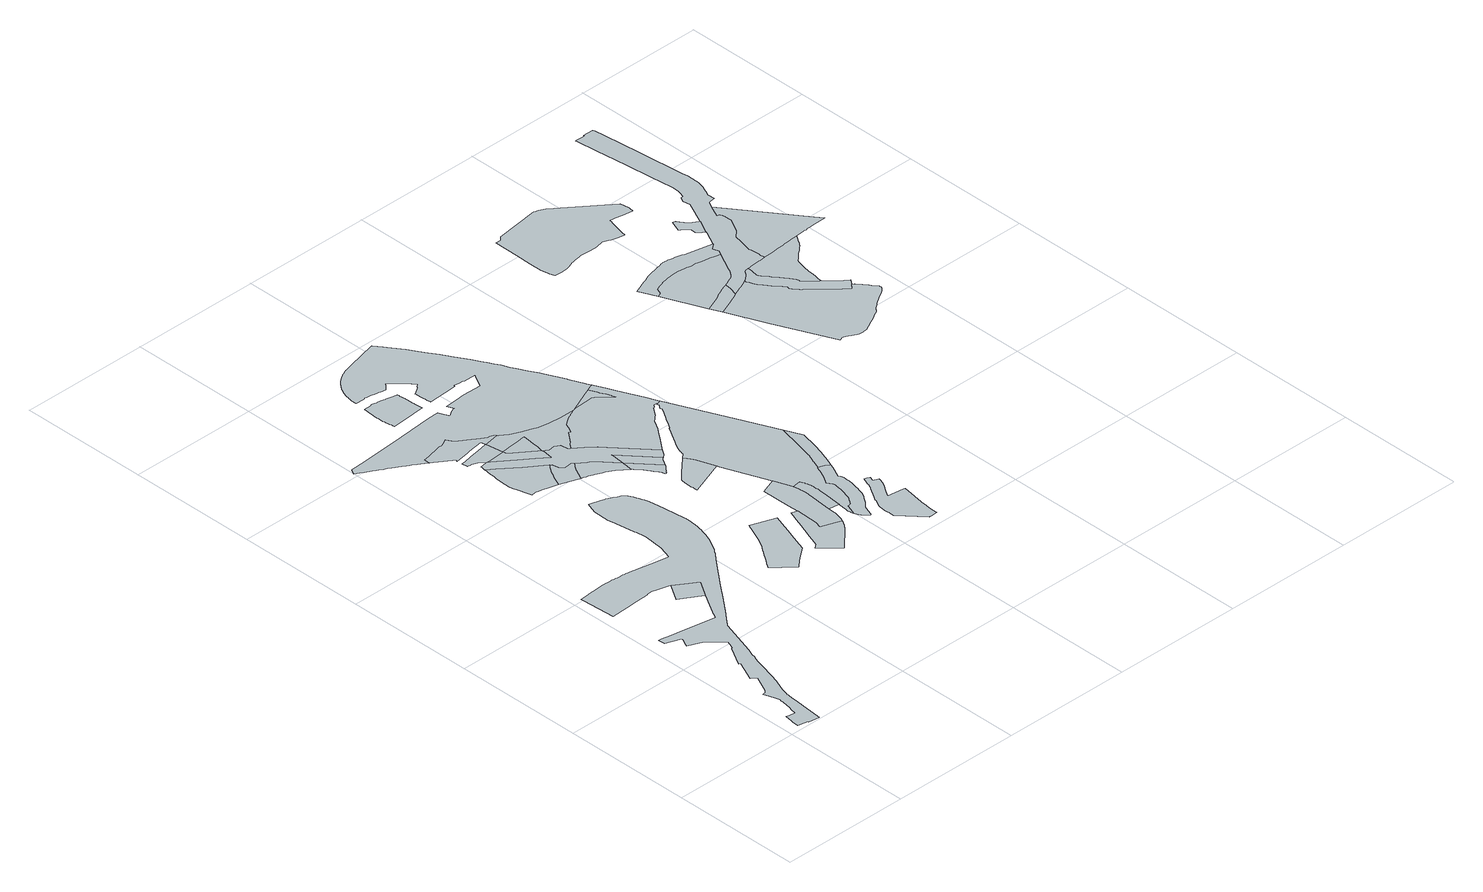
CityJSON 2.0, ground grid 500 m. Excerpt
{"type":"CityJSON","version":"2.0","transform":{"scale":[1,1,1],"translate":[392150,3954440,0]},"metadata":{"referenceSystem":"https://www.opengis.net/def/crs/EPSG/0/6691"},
"CityObjects":{
"object1":{"type":"GenericCityObject","attributes":{"class":"4","urbanPlanType":"21","prefecture":"13","city":"13100"},"geometry":[{"type":"MultiSurface","lod":"0","boundaries":[[[0,1,2,3,4,5,6,7,8,9,10,11,12,13,14,15,16,17,18,19,20,21,22,23,24,25,26,27,28,29,30,31,32,33,34,35,36,37,38,39,40,41,42,43,44,45,46,47,48,49,50,51,52,53,54,55,56,57,58,59,60,61,62,63,64,65,66,67,68,69,70,71,72,73,74,75,76,77,78,79,80,81,82,83,84,85,86,87,88,89,90,91,92,93,94,95,96,97,98,99,100,101,102,103,104,105,106,107,108,109,110,111,112,113,114,115,116,117,118,119,120,121,122,123,124,125,126,127,128,129,130,131,132,133,134,135,136,137,138,139,140,141,142,143,144,145,146,147,148,149,150,151,152,153,154,155,156,157,158,159,160,161,162,163,164,165,166,167,168,169,170,171,172,173,174,175,176,177,178,179,180,181,182,183,184,185,186,187,188,189,190,191,192,193,194,195,196,197,198,199,200,201,202,203,204,205,206,207,208,209,210,211,212,213,214,215,216,217,218,219]]]}]},
"object2":{"type":"GenericCityObject","attributes":{"class":"11","urbanPlanType":"21","prefecture":"13","city":"13100"},"geometry":[{"type":"MultiSurface","lod":"0","boundaries":[[[143,142,141,140,220,221,222,144]]]}]},
"object3":{"type":"GenericCityObject","attributes":{"class":"11","urbanPlanType":"21","prefecture":"13","city":"13100"},"geometry":[{"type":"MultiSurface","lod":"0","boundaries":[[[223,224,225,226,227,228,229,230,231,232,233,234,235,236,237,238,239,240,241,242,243,244,245,246,247,248,249,250,251,252,253,254,255,256,257,258,259,260,261,262,263,264]]]}]},
"object4":{"type":"GenericCityObject","attributes":{"class":"9","urbanPlanType":"21","prefecture":"13","city":"13100"},"geometry":[{"type":"MultiSurface","lod":"0","boundaries":[[[265,266,267,268,269,270,271,272,273,274,275,276,277,278,279,280,281,282,283,284]]]}]},
"object5":{"type":"GenericCityObject","attributes":{"class":"12","urbanPlanType":"21","prefecture":"13","city":"13100"},"geometry":[{"type":"MultiSurface","lod":"0","boundaries":[[[285,286,287,288,289,290,291,292,293,294,295,296,297,298,299,300,301,302,303,304,305,306,307,308,309,310,311,312,313,314,315,316,317,318,265,319,320]]]}]},
"object6":{"type":"GenericCityObject","attributes":{"class":"9","urbanPlanType":"21","prefecture":"13","city":"13100"},"geometry":[{"type":"MultiSurface","lod":"0","boundaries":[[[321,322,323,324,325,326,327,328,329,330,331,332,333,334,335,336,337,338,339,340,341,342,343,344,345,346,347,348,349,350]]]}]},
"object7":{"type":"GenericCityObject","attributes":{"class":"12","urbanPlanType":"21","prefecture":"13","city":"13100"},"geometry":[{"type":"MultiSurface","lod":"0","boundaries":[[[351,352,284,283,282,281,280,279,353,354,355,356,357,358,359]]]}]},
"object8":{"type":"GenericCityObject","attributes":{"class":"11","urbanPlanType":"21","prefecture":"13","city":"13100"},"geometry":[{"type":"MultiSurface","lod":"0","boundaries":[[[360,361,362,363,364,264,263,262,261,260,259,258,257,256,255,254,253,252,365,366,367,368,369,370,371,372,373,374,375,376,377]]]}]},
"object9":{"type":"GenericCityObject","attributes":{"class":"11","urbanPlanType":"21","prefecture":"13","city":"13100"},"geometry":[{"type":"MultiSurface","lod":"0","boundaries":[[[378,379,380,381,382,383,384,385,386,387,388,389,390,391,392,393,394,395,396,397,398,399,400,401,402,403,404,405,406,407,408,409,410,411,412,413,414,415,416,417,418,419,420,421,422,423,424,425,426,427,428,429,430,431,432,433,434]]]}]},
"object10":{"type":"GenericCityObject","attributes":{"class":"12","urbanPlanType":"21","prefecture":"13","city":"13100"},"geometry":[{"type":"MultiSurface","lod":"0","boundaries":[[[435,436,437,438,439,440,441,442,443,444,445,284,352,351,359]]]}]},
"object11":{"type":"GenericCityObject","attributes":{"class":"11","urbanPlanType":"21","prefecture":"13","city":"13100"},"geometry":[{"type":"MultiSurface","lod":"0","boundaries":[[[446,447,448,449,450,451,452,453,454,377,376,375,374,373,372,371,370,369,368,367,366,455,456,457,458,459,460,461,462,463,464,465,466,467,468,469,470,471,472,473,474,475,476,477,478,479,480,481,482,483,484,485,486,487,488,489,490,491,492,493,494,495]]]}]},
"object12":{"type":"GenericCityObject","attributes":{"class":"11","urbanPlanType":"21","prefecture":"13","city":"13100"},"geometry":[{"type":"MultiSurface","lod":"0","boundaries":[[[358,357,356,355,354,353,279,496,497,498,225,224,223,264,364,363,362,361,360,377,454,453,452,451,450,449,448,447,446,495,499,500,501,502,503,504,505,506,507,508,509,510,511,512,513,514,515,516,517,518,359]]]}]},
"object13":{"type":"GenericCityObject","attributes":{"class":"9","urbanPlanType":"21","prefecture":"13","city":"13100"},"geometry":[{"type":"MultiSurface","lod":"0","boundaries":[[[519,520,521,522,523,524,525,526,527,528,529,530,531,532,533,534,535,536,537,538,539,540,541,542,543,544,545,546,547,548,549,550,551,552,553,554,555,556,557,558,559,560,561,562]]]}]},
"object14":{"type":"GenericCityObject","attributes":{"class":"11","urbanPlanType":"21","prefecture":"13","city":"13100"},"geometry":[{"type":"MultiSurface","lod":"0","boundaries":[[[563,564,565,566,567,568,569,570,571,572,573,574,575,576,577,578,579,580,581,582,583,584,585,586,587,588,589,590,591,592,593,594,595,596,597,598,599,600,601,602,603,604,605,606,607,608,609,610,611,612,613,614,615,616,617,618,619,620,621,622,623,624,625,626,627,628,629,630,631,632,633,634,635,636,637,638,639,640,641,642,643,644,645,646,647,648,649,650,651,652,653,654,655,656,657,658,659,660,661,662,663,664,665,666,667,668,669,670,671,672,673,674,675,676,677,678,679,680,681,682,683,684,685,686,687,688,689,690,691,692,693,694,695,696,697,698,699,700,701,702,703,704,705,706,707,708,709,710,711,712,713,714,715,716,717,718,719,720,721,722,723,724,725,726,727,728,729,730,731,732,733,734,735,736,737,738,739,740,741,742,743,744,745,746,747,748,749,750,751,752,753,754,755,756,757,758,759,760,761,762,763,764,765,766,767,768,769,770,771,772,773,774,775,776,777,778,779,300,299,298,297,296,295,294,293,292,291,290,289,288,287,286,285,320,780,781,782,783,784,785,786,787,788,789,790,791,792,793]]]}]},
"object15":{"type":"GenericCityObject","attributes":{"class":"11","urbanPlanType":"21","prefecture":"13","city":"13100"},"geometry":[{"type":"MultiSurface","lod":"0","boundaries":[[[788,787,786,785,784,783,782,781,780,320,319,265,284,445,444,443,442,441,440,439,438,437,436,435,359,518,517,516,515,514,513,794,795,796,797,798,799,800,801,802,803,804,805,806,807,808,809,810,811,812,813,814,815,816,817,818,819,820,821,822,823,824,825,826,827,828,829,830,789]]]}]},
"object16":{"type":"GenericCityObject","attributes":{"class":"12","urbanPlanType":"21","prefecture":"13","city":"13100"},"geometry":[{"type":"MultiSurface","lod":"0","boundaries":[[[495,494,493,492,831,832,833,834,835,836,837,838,839,840,841,842,843,844,845,846,847,848,849,850,851,852,853,854,855,856,857,858,859,860,861,862,863,864]]]}]},
"object17":{"type":"GenericCityObject","attributes":{"class":"12","urbanPlanType":"21","prefecture":"13","city":"13100"},"geometry":[{"type":"MultiSurface","lod":"0","boundaries":[[[500,499,495,864,865,866,867,868,501]]]}]},
"object18":{"type":"GenericCityObject","attributes":{"class":"11","urbanPlanType":"21","prefecture":"13","city":"13100"},"geometry":[{"type":"MultiSurface","lod":"0","boundaries":[[[869,870,871,872,873,874,875,876,877,878,879,880,881,882,883,884,885,886,887,888,889,890,891,892,893,894,895,896,897,898,899,900,901,902,903,904,905,906,907,908,909,910,911,912,913,914,915,916,917,918,919,920,921,922,923,924,925,926,927,928,929,930]]]}]},
"object19":{"type":"GenericCityObject","attributes":{"class":"11","urbanPlanType":"21","prefecture":"13","city":"13100"},"geometry":[{"type":"MultiSurface","lod":"0","boundaries":[[[931,932,933,934,935,936,937,938,939,940,941,942,943,944,945,946,947,562,561,560,559,558,948,949,950,951,952,953,954,955,956,957,958,959,960,961,962,963,964,965,966,967,968,969,970,971,972,973,974,975,976,977,978,979,980,981,982,983,984,985,986,987,988,989,990,991,992,993,994,995,996,997,998,999,1000,1001,1002,1003,1004,1005,1006,1007,1008,1009,1010,1011,1012,1013,1014,1015,1016,1017,1018,1019,1020,1021,1022,1023,1024,1025,1026,1027,1028,1029,1030,1031,1032,1033,1034,1035,1036,1037,1038,1039,1040,1041,1042,1043,1044]]]}]},
"object20":{"type":"GenericCityObject","attributes":{"class":"11","urbanPlanType":"21","prefecture":"13","city":"13100"},"geometry":[{"type":"MultiSurface","lod":"0","boundaries":[[[1045,1046,1047,1048,1049,1050,1051,1052,1053,1054,1055,1056,1057,1058,1059,1060,1061,1062,1063,1064,1065,1066,1067,1068,1044,1043,1042,1041,1040,1039,1038,1037,1036,1035,1034,1033,1032,1031,1030,1029,1028,1027,1026,1025,1024,1023,1022,1021,1020,1019,1018,1017,1016,1015,1014,1013,1012,1011,1010,1009,1008,1007,1006,1005,1004,1003,1002,1001,1000,999,998,997,996,995,994,993,992,991,990,989,988,1069,1070]]]}]},
"object21":{"type":"GenericCityObject","attributes":{"class":"11","urbanPlanType":"21","prefecture":"13","city":"13100"},"geometry":[{"type":"MultiSurface","lod":"0","boundaries":[[[1071,1072,1073,1074,1075,1076,1077,1078,793,792,1079,1080,1081,1082,1083,1084,1085,1086,1087,1088,1089,1090,1091,1092,1093,1094,1095,1096,1097,1098,1099,1100,789,830,829,828,827,826,825,824,823,822,821,820,819,818,817,816,815,814,813,812,811,810,809,808,807,806,805,804,803,802,801,800,799,798,797,796,795,794,513,512,511,510,509,508,507,506,505,1101,1102,1103,1104,1105,1106,1107,1108,1109,1110,1111,1112,1113,1114,1115,1116,1117,1118,1119,1120,1121,1122]]]}]},
"object22":{"type":"GenericCityObject","attributes":{"class":"9","urbanPlanType":"21","prefecture":"13","city":"13100"},"geometry":[{"type":"MultiSurface","lod":"0","boundaries":[[[1123,1124,1125,1126,1127,1128,1129,1130,1131,1132,1133,1134,1135,1136,1137,1138,1139,1140,1141,1142,1143,1144,1145,1146,1147,1148,1149,1150,1151,1152,1153,1154,1155,1156,1157,1158,1159,1160,1161,1162,1163,1164,1165,1166,1167,1168,1169,1170,1171,1172,1173,1174,1175,1176,1177,1178,1179,1180,1181,1182,1183,1184,1185,1186,1187,1188,1189,1190,1191,1192,1193,1194,1195,1196,1197,1198,1199,1200,1201,1202,1203,1204,1205,1206,1207,1208,1209,1210,1211,1212,1213,1214,1215,1216,1217,1218]]]}]},
"object23":{"type":"GenericCityObject","attributes":{"class":"11","urbanPlanType":"21","prefecture":"13","city":"13100"},"geometry":[{"type":"MultiSurface","lod":"0","boundaries":[[[1219,1220,1122,1121,1120,1221,1222,1223,1224,1225,1226,1227,1228,1229,1230,1231,1232,1233,1234,1235,1236,1237,1238,1239,1240,1241,1242,1243,1244,1245,1246,1247,1248,1249,910,909,908,907,906,905,904,903,902,901,900,899,898,897,896,895,894,893,892,891,890,889,888,887,886,885,884,883,882,881,880,879,878,877,876,875,874,873,872,871,870,869,930,1250,945,944,943,942,941,940,939,938,937,936,935,934,933,932,931,1044,1068,1067,1066,1065,1064,1063,1062,1061,1060,1059,1058,1057,1056,1055,1054,1053,1052,1051,1050,1049,1048,1047,1046,1045,1070,1251,1252,1253,1254,1255,1256,1257,1258,1259,1260,1261,1262,1169,1168,1167,1166,1165,1164,1163,1162,1161,1160,1159,1158,1157,1156,1155,1154,1153,1152,1151,1150,1149,1148,1147,1146,1145,1144,1143,1142,1141,1140,1139,1138,1137,1136,1135,1134,1133,1132,1131,1130,1129,1128,1127,1263,1264,1265,1266,1267,1268,1269,1270,1271,1272,1273,1274,1275,1276]]]}]},
"object24":{"type":"GenericCityObject","attributes":{"class":"9","urbanPlanType":"21","prefecture":"13","city":"13100"},"geometry":[{"type":"MultiSurface","lod":"0","boundaries":[[[1277,1278,1279,1280,1281,1282,1283,1284,1285,1286,1287,1288,1289,1290,1291,1292,1293,1294,1295,1296,1297,1298,1299,1300,1301,1302,1303,1304,1305,1306,1307,1308,1309,1310,1311,1312,1313,1314,1315,1316,1317,1318,1319,1320,1321,1322,1323,1324,1325,1326,1327]]]}]},
"object25":{"type":"GenericCityObject","attributes":{"class":"11","urbanPlanType":"21","prefecture":"13","city":"13100"},"geometry":[{"type":"MultiSurface","lod":"0","boundaries":[[[1100,1099,1098,1097,1096,1095,1094,1093,1092,1091,1090,1089,1088,1087,1086,1085,1084,1083,1082,1081,1080,1079,792,791,790,789]]]}]},
"object26":{"type":"GenericCityObject","attributes":{"class":"9","urbanPlanType":"21","prefecture":"13","city":"13100"},"geometry":[{"type":"MultiSurface","lod":"0","boundaries":[[[1276,1275,1274,1273,1272,1271,1270,1269,1268,1267,1266,1265,1264,1263,1127,1126,1125,1124,1123,1218,1328,1329,1330,1331,1332,1333,1334,1335,1336]]]}]},
"object27":{"type":"GenericCityObject","attributes":{"class":"9","urbanPlanType":"21","prefecture":"13","city":"13100"},"geometry":[{"type":"MultiSurface","lod":"0","boundaries":[[[1337,1338,1339,1340,1341,1342,1343,1344,1345,1346,1347,1348,1349,1350,1351,1352,1353,1354,1355,1356]]]}]},
"object28":{"type":"GenericCityObject","attributes":{"class":"11","urbanPlanType":"21","prefecture":"13","city":"13100"},"geometry":[{"type":"MultiSurface","lod":"0","boundaries":[[[1357,1358,1359,1360,1361,1362,1363,1364,1365,1366,1367,1368,1369,1370,1371,1372,1373,1374,1375,1376,1377,1378,1379,1380,1381,1382,1383,1384,1385,1386,1387,1388,1389,1390,1391,1351,1350,1349,1348,1347,1346,1345,1344,1343,1392,1393,1394,1395,1396,1397,1398,1399,1400,1401,1402,1403,1404,1405,1406,1407,1408,1409,1410,1411]]]}]},
"object29":{"type":"GenericCityObject","attributes":{"class":"11","urbanPlanType":"21","prefecture":"13","city":"13100"},"geometry":[{"type":"MultiSurface","lod":"0","boundaries":[[[1412,1413,1414,1415,1416,1417,1418,1419,1420,1421,1422,1423,1424,1425,1426,1427,1428,1429,1430,1431,1432,1433,1434,1435,1436,1391,1390,1389,1388,1387,1386,1385,1384,1383,1382,1381,1380,1379,1378,1377,1376,1375,1374,1373,1372,1371,1370,1369,1368,1367,1366,1365,1364,1363,1362,1361,1360,1359,1358,1357,1411,1437,1438,1439,1440]]]}]},
"object30":{"type":"GenericCityObject","attributes":{"class":"12","urbanPlanType":"21","prefecture":"13","city":"13100"},"geometry":[{"type":"MultiSurface","lod":"0","boundaries":[[[1441,1442,1443,1444,1445,1446,1447,1448,1449,1450,1451,1452,1453,1454,1455,1456,1457,1458,1459,1460,1461,1462,1463,1464,1465,1466,1467,1468,1469,1470,1471,1472,1473,1474,1475,1476,1477,1478,1479,1480,1481,1482,1483,1484,1485,1486,1487,1488,1489,1490,1491,1492,1493,1494,1495,1496,1497,1498,1499]]]}]},
"object31":{"type":"GenericCityObject","attributes":{"class":"5","urbanPlanType":"21","prefecture":"13","city":"13100"},"geometry":[{"type":"MultiSurface","lod":"0","boundaries":[[[1500,1501,1502,1503,1504,1505,1506,1507,1508,1509,1510,1511,1512,1513,1514,1515,1516,1517,1518,1519,1520,1521,1522,1523,1524,1525,1526,1527,1528,1529,1530,1531,1532,1533,1534,1535,1536,1537,1538,1539,1540,1541,1542,1543,1544,1545,1546,1547,1548,1549,1550,1551,1552,1553,1554,1555,1356,1355,1354,1353,1352,1556,1557,1558,1559,1560,1561,1562,1563,1564,1565,1566,1567,1568,1569,1570,1571,1572,1573,1574,1575,1576,1577,1578,1579,1580,1581,1582,1583,1584,1585,1586,1587,1588,1589,1590,1591,1592,1593,1594,1595,1596,1597,1598,1599,1600,1601,1602,1603,1604,1605]]]}]},
"object32":{"type":"GenericCityObject","attributes":{"class":"9","urbanPlanType":"21","prefecture":"13","city":"13100"},"geometry":[{"type":"MultiSurface","lod":"0","boundaries":[[[1606,1607,1608,1609,1610,1611,1612,1613,1614,1615,1616,1617,1618,1619,1620,1621,1622,1623,1624,1625,1626,1627,1628,1629,1630,1631,1632,1633,1634,1635,1636,1637,1638,1639,1640,1641,1642,1543,1542,1541,1540,1539,1538,1537,1536,1535,1534,1533,1532,1531,1530,1529,1528,1527,1526,1525,1524,1523,1522,1521,1520,1519,1518,1517,1516,1515,1514,1513,1512,1511,1510,1509,1508,1507,1506,1505,1504,1503,1502,1501,1500,1605,1643,1644,1645,1646,1647,1648,1649,1650,1651,1652]]]}]},
"object33":{"type":"GenericCityObject","attributes":{"class":"5","urbanPlanType":"21","prefecture":"13","city":"13100"},"geometry":[{"type":"MultiSurface","lod":"0","boundaries":[[[1653,1654,1655,1656,1657,1658,1659,1660,1661,1662,1663,1664,1665,1666,1667,1668,1669,1670,1671,1672,1673,1674,1675,1676,1677,1678,1679,1680,1681,1682,1683,1684,1685,1686,1687,1688,1689,1690,1691,1692,1693,1694,1695,1696,1697,1698,1699,1632,1631,1630,1629,1628,1627,1626,1625,1624,1623,1622,1621,1620,1619,1618,1617,1616,1615,1614,1613,1612,1611,1610,1609,1608,1607,1606,1652]]]}]},
"object34":{"type":"GenericCityObject","attributes":{"class":"9","urbanPlanType":"21","prefecture":"13","city":"13100"},"geometry":[{"type":"MultiSurface","lod":"0","boundaries":[[[1700,1701,1702,1703,1704,1705,1706,1707,1708,1709,1710,1711,1712,1713,1714,1715,1716,1717,1718,1719,1720,1721]]]}]},
"object35":{"type":"GenericCityObject","attributes":{"class":"10","urbanPlanType":"21","prefecture":"13","city":"13100"},"geometry":[{"type":"MultiSurface","lod":"0","boundaries":[[[1722,1723,1724,1725,1726,1727,1728,1729,1730,1731,1732,1733,1734,1735,1736,1737,1738,1739,1740,1741,1742,1743,1744,1745,1746,1747,1748,1749,1750,1751,1752,1753,1754,1755,1756,1757,1758,1759,1760,1761,1762,1763,1764,1765,1766,1767,1768,1769,1770,1721,1720,1719,1718,1771,1440,1439,1438,1437,1411,1410,1409,1408,1407,1406,1405,1404,1403,1402,1401,1400,1399,1398,1397,1396,1395,1394,1393,1392,1343,1342,1341,1340,1339,1338,1337,1356,1555,1554,1553,1552,1551,1550,1549,1548,1547,1546,1545,1544,1543,1642,1641,1640,1639,1638,1637,1636,1635,1634,1633,1632,1699,1698,1697,1696,1695,1694,1693,1692,1691,1772,1773,1774,1775,1776,1777,1778,1779,1780,1781,1782,1783,1784,1785,1786,1787,1788,1789,1790,1791,1792,1793,1794,1795,1796,1797,1798,1799,1800,1801,1802,1803,1804,1805,1806]]]}]},
"object36":{"type":"GenericCityObject","attributes":{"class":"9","urbanPlanType":"21","prefecture":"13","city":"13100"},"geometry":[{"type":"MultiSurface","lod":"0","boundaries":[[[1807,1800,1799,1798,1797,1796,1795,1794,1793,1792,1791,1790,1789,1788,1787,1786,1785,1784,1783,1782,1781,1780,1779,1778,1777,1776,1775,1774,1773,1772,1691,1690,1689,1688,1687,1686,1685,1684,1683,1682,1681,1680,1679,1678,1808,1809,1810,1811,1812,1813,1814,1815,1816,1817,1818,1819,1820,1821]]]}]}
},
"vertices":[
[130,8,0],[131,17,0],[136,70,0],[140,126,0],[142,146,0],[142,148,0],[143,152,0],[143,157,0],[144,161,0],[144,164,0],[144,167,0],[145,172,0],[153,201,0],[164,227,0],[168,238,0],[171,244,0],[173,250,0],[181,277,0],[197,337,0],[202,355,0],[205,365,0],[209,379,0],[214,390,0],[219,407,0],[228,431,0],[273,574,0],[274,576,0],[276,579,0],[310,620,0],[314,625,0],[333,649,0],[372,698,0],[412,749,0],[452,798,0],[493,849,0],[518,880,0],[522,885,0],[531,898,0],[535,903,0],[536,904,0],[546,920,0],[550,928,0],[554,935,0],[559,945,0],[562,950,0],[566,959,0],[570,970,0],[574,980,0],[577,991,0],[580,1002,0],[583,1011,0],[585,1022,0],[587,1033,0],[589,1044,0],[590,1054,0],[591,1063,0],[591,1072,0],[592,1080,0],[592,1085,0],[591,1091,0],[591,1101,0],[591,1102,0],[587,1133,0],[581,1179,0],[575,1224,0],[572,1242,0],[568,1258,0],[566,1266,0],[565,1267,0],[562,1276,0],[558,1285,0],[554,1294,0],[549,1303,0],[545,1311,0],[543,1314,0],[541,1316,0],[539,1318,0],[537,1320,0],[536,1321,0],[534,1323,0],[530,1325,0],[520,1330,0],[507,1337,0],[492,1344,0],[483,1348,0],[481,1349,0],[474,1351,0],[468,1353,0],[463,1355,0],[439,1362,0],[423,1366,0],[420,1357,0],[409,1323,0],[407,1259,0],[409,1243,0],[423,1153,0],[424,1151,0],[430,1107,0],[423,1031,0],[406,978,0],[405,979,0],[352,988,0],[257,1006,0],[250,1007,0],[242,1008,0],[235,1009,0],[228,1010,0],[221,1011,0],[214,1011,0],[206,1012,0],[199,1013,0],[192,1013,0],[185,1014,0],[177,1014,0],[170,1014,0],[163,1015,0],[156,1015,0],[148,1015,0],[141,1015,0],[134,1015,0],[127,1015,0],[119,1014,0],[112,1014,0],[105,1014,0],[98,1013,0],[92,1013,0],[75,1011,0],[46,1009,0],[39,1009,0],[39,995,0],[47,869,0],[111,873,0],[136,874,0],[140,874,0],[208,878,0],[212,879,0],[232,880,0],[249,875,0],[254,874,0],[286,865,0],[299,861,0],[348,830,0],[382,808,0],[349,756,0],[340,742,0],[329,725,0],[329,724,0],[326,719,0],[322,713,0],[319,707,0],[315,702,0],[312,696,0],[308,690,0],[305,684,0],[302,678,0],[298,672,0],[295,666,0],[292,661,0],[289,655,0],[286,649,0],[282,643,0],[279,637,0],[277,633,0],[182,650,0],[152,655,0],[107,663,0],[70,670,0],[59,672,0],[60,647,0],[61,647,0],[86,637,0],[98,632,0],[103,630,0],[118,624,0],[116,617,0],[114,614,0],[104,594,0],[102,588,0],[157,564,0],[161,561,0],[165,557,0],[181,541,0],[193,528,0],[195,526,0],[205,514,0],[212,508,0],[210,504,0],[207,495,0],[204,487,0],[201,479,0],[200,475,0],[194,475,0],[150,398,0],[157,395,0],[120,315,0],[141,301,0],[110,235,0],[100,225,0],[95,224,0],[90,223,0],[96,204,0],[107,171,0],[108,166,0],[109,165,0],[107,157,0],[106,148,0],[104,139,0],[103,131,0],[102,122,0],[101,115,0],[96,98,0],[91,77,0],[69,81,0],[57,83,0],[53,54,0],[51,45,0],[48,22,0],[88,15,0],[88,13,0],[130,6,0],
[298,859,0],[258,794,0],[318,756,0],
[415,1661,0],[348,1714,0],[318,1736,0],[318,1735,0],[317,1721,0],[315,1706,0],[314,1690,0],[311,1675,0],[311,1669,0],[310,1660,0],[308,1645,0],[308,1632,0],[308,1626,0],[309,1615,0],[311,1600,0],[315,1583,0],[324,1551,0],[329,1530,0],[333,1531,0],[334,1532,0],[339,1532,0],[341,1533,0],[344,1533,0],[346,1533,0],[350,1533,0],[355,1532,0],[358,1531,0],[376,1527,0],[390,1524,0],[431,1511,0],[433,1517,0],[437,1526,0],[440,1534,0],[444,1543,0],[448,1552,0],[453,1560,0],[458,1569,0],[462,1577,0],[468,1585,0],[473,1593,0],[478,1600,0],[485,1609,0],
[418,1834,0],[377,1827,0],[338,1820,0],[307,1814,0],[288,1811,0],[292,1789,0],[295,1789,0],[302,1788,0],[308,1787,0],[315,1785,0],[322,1782,0],[328,1779,0],[338,1773,0],[352,1762,0],[355,1760,0],[359,1760,0],[387,1763,0],[404,1764,0],[423,1766,0],[430,1767,0],
[472,1852,0],[458,1857,0],[452,1857,0],[431,1868,0],[405,1885,0],[358,1918,0],[343,1944,0],[324,1933,0],[312,1929,0],[306,1930,0],[301,1930,0],[283,1925,0],[258,1919,0],[245,1916,0],[219,1911,0],[218,1890,0],[219,1889,0],[220,1889,0],[221,1888,0],[228,1883,0],[235,1878,0],[242,1874,0],[251,1867,0],[255,1864,0],[260,1861,0],[267,1856,0],[272,1853,0],[280,1847,0],[281,1846,0],[290,1840,0],[288,1832,0],[344,1842,0],[356,1844,0],[414,1854,0],[429,1836,0],[479,1845,0],
[624,682,0],[664,644,0],[689,668,0],[700,676,0],[746,711,0],[766,771,0],[780,813,0],[787,835,0],[805,886,0],[760,902,0],[711,919,0],[709,916,0],[701,896,0],[691,872,0],[688,866,0],[686,863,0],[679,847,0],[676,838,0],[666,821,0],[658,807,0],[653,801,0],[651,797,0],[647,792,0],[643,787,0],[640,782,0],[632,770,0],[624,759,0],[614,744,0],[605,732,0],[593,713,0],
[514,1690,0],[433,1752,0],[361,1755,0],[431,1702,0],[477,1667,0],[519,1635,0],[523,1666,0],[524,1675,0],[524,1682,0],
[541,1567,0],[514,1564,0],[497,1575,0],[492,1603,0],[485,1608,0],[494,1490,0],[507,1486,0],[509,1491,0],[512,1499,0],[515,1506,0],[518,1513,0],[522,1520,0],[526,1527,0],[530,1533,0],[534,1540,0],[538,1547,0],[543,1553,0],[549,1561,0],
[323,2247,0],[316,2248,0],[310,2249,0],[303,2245,0],[275,2245,0],[271,2185,0],[271,2179,0],[271,2172,0],[271,2165,0],[271,2158,0],[272,2151,0],[273,2144,0],[274,2138,0],[275,2131,0],[277,2124,0],[278,2117,0],[280,2112,0],[370,2119,0],[385,2120,0],[414,2122,0],[413,2130,0],[413,2132,0],[413,2135,0],[412,2156,0],[411,2158,0],[411,2165,0],[411,2169,0],[410,2171,0],[410,2175,0],[410,2176,0],[410,2186,0],[410,2187,0],[410,2192,0],[410,2198,0],[409,2202,0],[409,2205,0],[408,2212,0],[407,2215,0],[407,2218,0],[407,2224,0],[406,2228,0],[406,2229,0],[403,2230,0],[402,2230,0],[397,2231,0],[393,2232,0],[389,2233,0],[387,2233,0],[382,2234,0],[371,2237,0],[366,2238,0],[362,2238,0],[357,2240,0],[355,2240,0],[350,2241,0],[335,2244,0],[329,2245,0],
[525,1689,0],[527,1701,0],[528,1710,0],[531,1730,0],[533,1747,0],[536,1777,0],[531,1777,0],[507,1774,0],[482,1771,0],[464,1770,0],[448,1768,0],
[620,1501,0],[616,1505,0],[612,1510,0],[607,1514,0],[603,1518,0],[598,1522,0],[593,1526,0],[589,1530,0],[584,1534,0],[514,1484,0],[515,1484,0],[524,1480,0],[532,1478,0],[539,1475,0],[545,1473,0],[549,1472,0],[553,1470,0],[558,1468,0],[561,1467,0],[564,1466,0],[565,1465,0],[567,1465,0],[569,1463,0],[576,1460,0],[586,1456,0],[593,1453,0],[597,1451,0],[602,1449,0],[605,1447,0],[607,1446,0],[611,1444,0],[617,1440,0],[620,1438,0],[624,1435,0],[627,1432,0],[630,1429,0],[635,1426,0],[637,1424,0],[639,1423,0],[641,1421,0],[644,1419,0],[644,1418,0],[646,1417,0],[648,1416,0],[648,1415,0],[653,1412,0],[657,1408,0],[661,1441,0],[661,1449,0],[662,1453,0],
[345,1759,0],[322,1757,0],[321,1749,0],[663,1462,0],[667,1509,0],[777,1382,0],[786,1389,0],[789,1392,0],[794,1400,0],[804,1414,0],[686,1550,0],[666,1571,0],[659,1577,0],[653,1583,0],[647,1588,0],[640,1594,0],[634,1599,0],[598,1626,0],[592,1631,0],[587,1661,0],[568,1671,0],[543,1668,0],[534,1675,0],
[856,875,0],[837,820,0],[830,802,0],[809,741,0],[792,695,0],[775,682,0],[842,616,0],[919,693,0],[922,696,0],[922,697,0],[923,698,0],[924,699,0],[925,700,0],[926,701,0],[926,702,0],[927,703,0],[928,704,0],[929,705,0],[929,706,0],[930,707,0],[931,708,0],[932,709,0],[932,710,0],[933,711,0],[934,712,0],[934,714,0],[935,715,0],[936,716,0],[936,717,0],[937,718,0],[938,719,0],[938,720,0],[939,721,0],[940,723,0],[940,724,0],[941,725,0],[941,726,0],[942,727,0],[942,728,0],[943,728,0],[924,736,0],[867,755,0],[876,782,0],[878,867,0],
[884,1847,0],[882,1852,0],[859,1906,0],[858,1909,0],[851,1924,0],[831,1966,0],[819,1993,0],[800,2030,0],[782,2066,0],[773,2084,0],[760,2113,0],[749,2135,0],[738,2155,0],[728,2174,0],[712,2204,0],[684,2253,0],[670,2278,0],[661,2292,0],[640,2327,0],[622,2355,0],[601,2389,0],[574,2428,0],[559,2451,0],[538,2481,0],[418,2451,0],[393,2444,0],[388,2443,0],[383,2442,0],[379,2440,0],[374,2438,0],[369,2436,0],[365,2434,0],[360,2432,0],[356,2429,0],[351,2427,0],[347,2424,0],[343,2421,0],[339,2418,0],[335,2415,0],[331,2412,0],[327,2408,0],[323,2405,0],[320,2401,0],[316,2397,0],[313,2393,0],[310,2389,0],[307,2385,0],[304,2381,0],[301,2377,0],[299,2372,0],[296,2368,0],[294,2363,0],[292,2359,0],[290,2354,0],[288,2349,0],[288,2347,0],[287,2344,0],[285,2339,0],[284,2334,0],[283,2330,0],[282,2325,0],[281,2319,0],[280,2314,0],[280,2309,0],[279,2289,0],[312,2288,0],[321,2292,0],[324,2291,0],[327,2290,0],[331,2289,0],[335,2289,0],[343,2287,0],[349,2286,0],[354,2285,0],[356,2284,0],[360,2283,0],[366,2282,0],[369,2281,0],[370,2281,0],[373,2281,0],[381,2279,0],[386,2278,0],[389,2277,0],[399,2275,0],[411,2288,0],[413,2290,0],[415,2292,0],[418,2295,0],[419,2297,0],[420,2298,0],[423,2302,0],[425,2300,0],[430,2295,0],[433,2291,0],[436,2288,0],[438,2287,0],[442,2284,0],[444,2281,0],[448,2278,0],[450,2276,0],[452,2274,0],[455,2272,0],[456,2271,0],[459,2268,0],[463,2264,0],[466,2262,0],[467,2260,0],[471,2256,0],[473,2254,0],[476,2250,0],[479,2246,0],[481,2244,0],[482,2243,0],[483,2241,0],[484,2239,0],[488,2235,0],[491,2231,0],[493,2229,0],[496,2227,0],[483,2215,0],[480,2211,0],[461,2198,0],[452,2193,0],[452,2191,0],[453,2185,0],[453,2183,0],[453,2180,0],[453,2176,0],[453,2175,0],[453,2173,0],[454,2165,0],[454,2161,0],[454,2159,0],[454,2156,0],[454,2154,0],[455,2147,0],[455,2141,0],[455,2135,0],[456,2133,0],[456,2126,0],[558,2133,0],[571,2133,0],[572,2139,0],[592,2136,0],[600,2135,0],[608,2135,0],[617,2133,0],[627,2132,0],[651,2132,0],[663,2132,0],[655,2119,0],[641,2093,0],[631,2077,0],[559,2078,0],[542,2077,0],[476,2072,0],[486,2046,0],[482,2046,0],[477,2045,0],[472,2043,0],[468,2041,0],[462,2037,0],[454,2032,0],[448,2027,0],[431,2068,0],[388,2065,0],[387,2065,0],[302,2059,0],[279,2056,0],[254,2054,0],[185,2048,0],[116,2044,0],[57,2039,0],[11,2036,0],[1,2016,0],[18,2006,0],[29,2000,0],[32,1999,0],[48,1990,0],[55,1986,0],[66,1980,0],[74,1976,0],[80,1972,0],[81,1971,0],[87,1968,0],[88,1967,0],[98,1962,0],[109,1956,0],[111,1955,0],[118,1951,0],[122,1949,0],[126,1947,0],[130,1944,0],[134,1942,0],[139,1939,0],[140,1938,0],[147,1935,0],[153,1931,0],[155,1930,0],[161,1926,0],[163,1925,0],[164,1924,0],[168,1922,0],[170,1921,0],[175,1918,0],[178,1916,0],[180,1914,0],[181,1914,0],[181,1913,0],[184,1911,0],[188,1909,0],[192,1907,0],[193,1906,0],[195,1905,0],[203,1899,0],[206,1898,0],[206,1899,0],[483,1840,0],[512,1822,0],[534,1812,0],[548,1805,0],[584,1791,0],[606,1784,0],[624,1780,0],[644,1777,0],[695,1772,0],[755,1773,0],[799,1791,0],[834,1806,0],[865,1819,0],[892,1831,0],
[614,1647,0],[621,1652,0],[654,1695,0],[663,1692,0],[673,1715,0],[680,1730,0],[698,1744,0],[702,1746,0],[704,1747,0],[716,1755,0],[718,1756,0],[719,1756,0],[719,1757,0],[720,1757,0],[721,1757,0],[721,1758,0],[722,1758,0],[723,1758,0],[723,1759,0],[724,1759,0],[725,1759,0],[725,1760,0],[726,1760,0],[727,1760,0],[727,1761,0],[728,1761,0],[729,1761,0],[729,1762,0],[730,1762,0],[731,1762,0],[731,1763,0],[732,1763,0],[733,1763,0],[733,1764,0],[734,1764,0],[735,1764,0],[753,1772,0],
[659,1407,0],[663,1402,0],[665,1400,0],[671,1394,0],[675,1389,0],[678,1386,0],[681,1382,0],[684,1378,0],[686,1374,0],[688,1371,0],[690,1368,0],[693,1363,0],[696,1359,0],[697,1356,0],[701,1350,0],[706,1345,0],[708,1342,0],[710,1338,0],[712,1335,0],[714,1330,0],[719,1317,0],[721,1313,0],[726,1316,0],[725,1318,0],[728,1320,0],[732,1323,0],[733,1324,0],[734,1325,0],[735,1328,0],[736,1330,0],[741,1335,0],[746,1341,0],[748,1343,0],[752,1349,0],
[752,1351,0],[758,1360,0],[768,1375,0],[769,1376,0],
[841,1298,0],[840,1299,0],[840,1300,0],[839,1301,0],[839,1302,0],[838,1303,0],[838,1304,0],[837,1305,0],[837,1306,0],[836,1307,0],[836,1308,0],[835,1308,0],[835,1309,0],[835,1310,0],[834,1311,0],[834,1312,0],[833,1313,0],[832,1314,0],[832,1315,0],[831,1316,0],[831,1317,0],[830,1317,0],[830,1318,0],[829,1319,0],[829,1320,0],[828,1321,0],[827,1322,0],[827,1323,0],[826,1324,0],[826,1325,0],[825,1325,0],[825,1326,0],[824,1327,0],[824,1328,0],[823,1328,0],[822,1329,0],[822,1330,0],[821,1331,0],[820,1332,0],[820,1333,0],[819,1334,0],[818,1334,0],[805,1322,0],[802,1320,0],[788,1306,0],[783,1302,0],[766,1286,0],[758,1278,0],[739,1260,0],[734,1254,0],[732,1251,0],[731,1246,0],[729,1242,0],[729,1236,0],[727,1225,0],[727,1217,0],[727,1203,0],[728,1196,0],[728,1193,0],[729,1182,0],[729,1177,0],[867,1228,0],
[961,973,0],[961,975,0],[961,976,0],[960,977,0],[960,978,0],[960,979,0],[959,981,0],[959,982,0],[959,983,0],[959,984,0],[958,985,0],[958,987,0],[939,1036,0],[939,1038,0],[937,1041,0],[877,1019,0],[877,908,0],[943,730,0],[944,731,0],[944,732,0],[945,733,0],[945,734,0],[946,735,0],[946,737,0],[947,738,0],[947,739,0],[948,740,0],[948,741,0],[948,743,0],[949,744,0],[949,745,0],[950,746,0],[950,748,0],[950,749,0],[951,750,0],[951,751,0],[951,752,0],[952,754,0],[952,755,0],[952,756,0],[953,757,0],[953,759,0],[953,760,0],[954,761,0],[954,762,0],[954,764,0],[954,765,0],[955,766,0],[955,767,0],[955,769,0],[955,770,0],[955,771,0],[956,772,0],[956,774,0],[956,775,0],[956,776,0],[956,779,0],[959,806,0],[967,905,0],[967,906,0],[967,907,0],[967,909,0],[968,910,0],[968,911,0],[968,912,0],[968,914,0],[968,915,0],[968,916,0],[968,917,0],[968,919,0],[968,920,0],[968,921,0],[968,922,0],[968,924,0],[968,925,0],[968,926,0],[967,927,0],[967,929,0],[967,930,0],[967,931,0],[967,932,0],[967,934,0],[967,935,0],[967,936,0],[967,937,0],[967,939,0],[967,940,0],[967,941,0],[966,942,0],[966,944,0],[966,945,0],[966,946,0],[966,947,0],[966,949,0],[966,950,0],[965,951,0],[965,952,0],[965,954,0],[965,955,0],[965,956,0],[964,957,0],[964,959,0],[964,960,0],[964,961,0],[964,962,0],[963,964,0],[963,965,0],[963,966,0],[963,967,0],[962,968,0],[962,970,0],[962,971,0],[962,972,0],[961,972,0],
[1006,881,0],[1007,889,0],[1008,900,0],[1009,901,0],[1009,909,0],[1009,910,0],[1009,911,0],[1009,912,0],[1009,919,0],[1009,926,0],[1009,929,0],[1008,934,0],[1008,935,0],[1008,938,0],[1008,939,0],[1008,940,0],[1007,942,0],[1005,952,0],[1002,961,0],[1002,962,0],[1002,963,0],[1001,964,0],[996,978,0],[974,975,0],[979,803,0],[999,800,0],
[984,1621,0],[968,1658,0],[957,1686,0],[943,1714,0],[925,1755,0],[914,1780,0],[899,1815,0],[892,1830,0],[878,1789,0],[881,1780,0],[885,1772,0],[887,1768,0],[890,1761,0],[895,1749,0],[898,1742,0],[898,1741,0],[899,1740,0],[900,1737,0],[901,1734,0],[903,1728,0],[904,1723,0],[906,1718,0],[896,1730,0],[888,1739,0],[881,1745,0],[864,1761,0],[850,1773,0],[843,1779,0],[813,1776,0],[761,1773,0],[811,1424,0],[821,1436,0],[826,1444,0],[829,1447,0],[833,1453,0],[835,1456,0],[863,1493,0],[864,1494,0],[873,1507,0],[893,1541,0],[896,1546,0],[902,1550,0],[908,1556,0],[915,1562,0],[918,1564,0],[947,1601,0],[949,1599,0],[958,1610,0],[966,1610,0],[976,1609,0],[985,1613,0],[987,1614,0],
[1132,977,0],[1122,982,0],[1118,984,0],[1111,987,0],[1093,993,0],[1092,992,0],[1087,978,0],[1086,977,0],[1082,967,0],[1080,962,0],[1079,960,0],[1077,957,0],[1075,952,0],[1074,950,0],[1073,948,0],[1071,945,0],[1068,939,0],[1065,933,0],[1054,914,0],[1066,894,0],[1067,893,0],[1067,884,0],[1065,875,0],[1064,870,0],[1064,869,0],[1064,867,0],[1060,851,0],[1060,848,0],[1058,839,0],[1057,835,0],[1054,825,0],[1049,809,0],[1046,802,0],[1042,797,0],[1041,795,0],[1039,792,0],[1027,776,0],[1025,775,0],[1022,774,0],[1020,773,0],[1018,773,0],[1016,773,0],[1014,773,0],[1007,753,0],[1007,752,0],[1005,748,0],[999,731,0],[1000,731,0],[1001,728,0],[1002,725,0],[1003,723,0],[1004,720,0],[1005,718,0],[1007,715,0],[1008,713,0],[1010,711,0],[1010,710,0],[1032,687,0],[1034,691,0],[1041,709,0],[1050,732,0],[1051,733,0],[1062,743,0],[1064,745,0],[1066,749,0],[1077,763,0],[1081,769,0],[1082,771,0],[1086,776,0],[1089,781,0],[1094,791,0],[1100,811,0],[1104,824,0],[1104,825,0],[1104,826,0],[1108,841,0],[1111,859,0],[1112,864,0],[1113,869,0],[1113,883,0],[1113,886,0],[1114,888,0],[1114,889,0],[1114,896,0],[1111,906,0],[1106,915,0],[1109,920,0],[1119,941,0],[1120,943,0],[1123,950,0],[1123,951,0],[1126,957,0],[1127,960,0],[1132,974,0],[1133,974,0],[1133,976,0],
[1146,1249,0],[1079,1403,0],[968,1605,0],[971,1599,0],[959,1582,0],[962,1575,0],[958,1567,0],[951,1555,0],[934,1529,0],[932,1526,0],[928,1520,0],[924,1513,0],[904,1481,0],[902,1482,0],[891,1463,0],[879,1443,0],[874,1434,0],[872,1431,0],[863,1416,0],[856,1403,0],[850,1393,0],[845,1383,0],[842,1376,0],[841,1372,0],[841,1371,0],[840,1368,0],[838,1360,0],[837,1359,0],[836,1351,0],[827,1343,0],[826,1342,0],[871,1218,0],[996,764,0],[995,761,0],[995,758,0],[995,755,0],[995,752,0],[996,750,0],[996,747,0],[996,744,0],[997,741,0],[997,739,0],[998,736,0],[999,733,0],[1093,995,0],[1105,1024,0],[1105,1026,0],[1108,1034,0],[1109,1036,0],[1114,1047,0],[1115,1050,0],[1119,1060,0],[1119,1062,0],[1127,1090,0],[1128,1096,0],[1135,1125,0],[1135,1127,0],[1158,1221,0],
[1166,547,0],[1192,548,0],[1192,568,0],[1194,586,0],[1196,609,0],[1197,611,0],[1214,714,0],[1208,715,0],[1144,724,0],[1146,726,0],[1146,727,0],[1167,760,0],[1169,764,0],[1169,765,0],[1173,770,0],[1180,782,0],[1187,800,0],[1190,809,0],[1169,819,0],[1176,836,0],[1167,840,0],[1166,840,0],[1155,844,0],[1152,835,0],[1151,833,0],[1151,832,0],[1145,817,0],[1145,813,0],[1142,806,0],[1140,802,0],[1140,801,0],[1135,793,0],[1135,792,0],[1109,751,0],[1100,737,0],[1099,731,0],[1095,722,0],[1086,703,0],[1085,698,0],[1083,686,0],[1081,673,0],[1082,661,0],[1082,660,0],[1082,659,0],[1083,654,0],[1082,645,0],[1082,637,0],[1082,636,0],[1082,633,0],[1160,547,0],[1161,547,0],
[1135,979,0],[1149,1017,0],[1150,1019,0],[1155,1033,0],[1160,1046,0],[1163,1055,0],[1170,1082,0],[1171,1086,0],[1187,1154,0],
[1574,1864,0],[1577,1874,0],[1581,1887,0],[1585,1898,0],[1586,1910,0],[1586,1917,0],[1586,1920,0],[1582,1918,0],[1574,1916,0],[1562,1910,0],[1550,1905,0],[1541,1901,0],[1535,1899,0],[1516,1888,0],[1458,1864,0],[1476,1820,0],[1536,1845,0],[1537,1846,0],[1563,1857,0],[1573,1861,0],
[1675,2057,0],[1656,2061,0],[1652,2062,0],[1648,2062,0],[1642,2064,0],[1625,2067,0],[1615,2070,0],[1602,2074,0],[1585,2071,0],[1574,2074,0],[1566,2076,0],[1558,2077,0],[1549,2079,0],[1540,2080,0],[1534,2081,0],[1530,2081,0],[1526,2081,0],[1520,2081,0],[1514,2081,0],[1507,2081,0],[1497,2080,0],[1489,2079,0],[1479,2077,0],[1471,2076,0],[1462,2074,0],[1457,2073,0],[1452,2072,0],[1451,2071,0],[1449,2070,0],[1439,2066,0],[1430,2063,0],[1419,2059,0],[1414,2057,0],[1405,2034,0],[1389,2027,0],[1590,1922,0],[1599,1926,0],[1610,1931,0],[1621,1936,0],[1623,1936,0],[1627,1939,0],[1628,1940,0],[1629,1940,0],[1634,1946,0],[1638,1950,0],[1640,1952,0],[1643,1956,0],[1645,1958,0],[1650,1966,0],[1655,1977,0],[1658,1982,0],[1661,1988,0],[1668,2003,0],[1676,2017,0],[1694,2052,0],
[1613,2132,0],[1604,2137,0],[1576,2144,0],[1570,2145,0],[1564,2146,0],[1558,2147,0],[1552,2148,0],[1546,2149,0],[1539,2149,0],[1533,2150,0],[1530,2150,0],[1525,2149,0],[1520,2148,0],[1510,2146,0],[1503,2145,0],[1498,2144,0],[1493,2142,0],[1484,2140,0],[1471,2137,0],[1461,2134,0],[1445,2129,0],[1431,2124,0],[1420,2119,0],[1410,2116,0],[1360,2095,0],[1703,2070,0],[1696,2094,0],[1717,2109,0],[1717,2110,0],
[1284,2342,0],[1295,2346,0],[1310,2352,0],[1319,2355,0],[1326,2357,0],[1336,2359,0],[1350,2361,0],[1360,2363,0],[1368,2364,0],[1411,2362,0],[1427,2361,0],[1430,2361,0],[1442,2363,0],[1470,2368,0],[1490,2361,0],[1499,2357,0],[1525,2350,0],[1548,2345,0],[1553,2363,0],[1555,2372,0],[1557,2381,0],[1559,2390,0],[1561,2397,0],[1565,2413,0],[1567,2419,0],[1570,2430,0],[1571,2438,0],[1581,2436,0],[1592,2434,0],[1598,2433,0],[1619,2429,0],[1660,2422,0],[1663,2441,0],[1663,2446,0],[1659,2478,0],[1506,2596,0],[1473,2622,0],[1472,2623,0],[1468,2625,0],[1464,2627,0],[1460,2629,0],[1457,2631,0],[1453,2633,0],[1449,2635,0],[1445,2636,0],[1441,2638,0],[1437,2639,0],[1432,2640,0],[1428,2641,0],[1256,2618,0],[1241,2604,0],[1222,2604,0],[1220,2509,0],[1220,2445,0],[1220,2396,0],[1222,2379,0],[1225,2362,0],[1232,2342,0],[1263,2342,0],
[1866,1621,0],[1817,1662,0],[1815,1664,0],[1812,1667,0],[1811,1668,0],[1806,1672,0],[1803,1676,0],[1798,1680,0],[1795,1684,0],[1788,1690,0],[1786,1692,0],[1782,1696,0],[1777,1701,0],[1774,1704,0],[1770,1707,0],[1766,1710,0],[1765,1712,0],[1763,1714,0],[1759,1717,0],[1748,1727,0],[1744,1730,0],[1739,1736,0],[1730,1745,0],[1718,1764,0],[1721,1773,0],[1720,1774,0],[1720,1775,0],[1711,1787,0],[1703,1797,0],[1696,1803,0],[1689,1815,0],[1682,1825,0],[1672,1837,0],[1670,1839,0],[1664,1846,0],[1660,1852,0],[1660,1855,0],[1657,1860,0],[1652,1872,0],[1652,1874,0],[1651,1877,0],[1650,1880,0],[1646,1888,0],[1648,1894,0],[1643,1891,0],[1635,1887,0],[1631,1885,0],[1621,1881,0],[1615,1878,0],[1612,1877,0],[1609,1876,0],[1606,1875,0],[1599,1872,0],[1591,1869,0],[1586,1867,0],[1577,1863,0],[1539,1670,0],[1638,1446,0],[1641,1447,0],[1652,1451,0],[1664,1446,0],[1672,1442,0],[1683,1437,0],[1697,1429,0],[1699,1428,0],[1706,1426,0],[1714,1426,0],[1721,1425,0],[1736,1427,0],[1740,1428,0],[1747,1431,0],[1758,1436,0],[1764,1440,0],[1786,1451,0],[1800,1458,0],[1807,1462,0],[1813,1466,0],[1823,1471,0],[1830,1475,0],[1832,1476,0],[1844,1491,0],[1858,1502,0],[1862,1506,0],[1871,1512,0],[1876,1515,0],[1882,1519,0],[1889,1524,0],[1906,1534,0],[1915,1539,0],[1919,1542,0],[1922,1544,0],[1926,1547,0],[1931,1552,0],[1934,1556,0],[1936,1559,0],[1937,1562,0],[1937,1567,0],[1936,1570,0],[1932,1575,0],[1921,1590,0],[1916,1597,0],[1903,1614,0],[1892,1627,0],[1887,1633,0],[1882,1637,0],[1880,1639,0],
[1820,1722,0],[1790,1750,0],[1787,1753,0],[1779,1760,0],[1775,1764,0],[1772,1767,0],[1773,1772,0],[1770,1783,0],[1759,1804,0],[1749,1817,0],[1739,1829,0],[1728,1841,0],[1725,1845,0],[1722,1849,0],[1720,1856,0],[1710,1868,0],[1702,1877,0],[1700,1880,0],[1698,1885,0],[1696,1889,0],[1696,1890,0],[1696,1893,0],[1697,1895,0],[1701,1912,0],[1702,1918,0],[1703,1927,0],[1703,1934,0],[1690,1933,0],[1687,1931,0],[1685,1929,0],[1681,1923,0],[1674,1915,0],[1671,1911,0],[1665,1906,0],[1663,1905,0],[1661,1903,0],[1656,1899,0],[1894,1657,0],[1877,1670,0],[1874,1672,0],[1870,1676,0],[1863,1682,0],[1858,1686,0],[1853,1691,0],[1835,1708,0],[1827,1715,0],[1822,1720,0],
[1824,1732,0],[1825,1736,0],[1828,1757,0],[1829,1765,0],[1833,1790,0],[1834,1799,0],[1834,1805,0],[1838,1820,0],[1842,1835,0],[1845,1847,0],[1847,1852,0],[1848,1854,0],[1855,1859,0],[1859,1863,0],[1876,1881,0],[1882,1885,0],[1892,1893,0],[1901,1901,0],[1903,1903,0],[1908,1906,0],[1909,1908,0],[1915,1916,0],[1918,1920,0],[1923,1928,0],[1935,1945,0],[1941,1954,0],[1931,1953,0],[1922,1952,0],[1900,1950,0],[1885,1949,0],[1876,1948,0],[1869,1948,0],[1846,1946,0],[1842,1946,0],[1832,1945,0],[1818,1944,0],[1815,1943,0],[1794,1942,0],[1783,1941,0],[1764,1939,0],[1757,1939,0],[1750,1938,0],[1740,1937,0],[1720,1936,0],[1715,1935,0],[1707,1935,0],[1704,1934,0],
[1755,2242,0],[1743,2249,0],[1740,2252,0],[1732,2262,0],[1724,2274,0],[1718,2283,0],[1714,2286,0],[1708,2286,0],[1691,2244,0],[1698,2239,0],[1709,2230,0],[1723,2219,0],[1722,2215,0],[1721,2197,0],[1723,2195,0],[1730,2189,0],[1737,2182,0],[1742,2178,0],[1747,2173,0],[1748,2175,0],[1774,2228,0],[1775,2230,0],
[1905,2337,0],[1908,2343,0],[1910,2349,0],[1912,2355,0],[1914,2361,0],[1916,2367,0],[1918,2374,0],[1919,2380,0],[1920,2386,0],[1921,2393,0],[1922,2399,0],[1922,2405,0],[1922,2412,0],[1922,2418,0],[1922,2425,0],[1922,2431,0],[1922,2434,0],[1921,2436,0],[1919,2460,0],[1902,2639,0],[1886,2783,0],[1881,2823,0],[1880,2831,0],[1854,2830,0],[1840,2830,0],[1840,2827,0],[1824,2826,0],[1811,2827,0],[1800,2827,0],[1801,2821,0],[1809,2739,0],[1822,2618,0],[1833,2512,0],[1842,2428,0],[1842,2424,0],[1842,2420,0],[1842,2417,0],[1842,2413,0],[1842,2409,0],[1842,2406,0],[1841,2395,0],[1840,2392,0],[1839,2386,0],[1831,2365,0],[1822,2363,0],[1812,2345,0],[1818,2318,0],[1777,2233,0],[1776,2231,0],[1745,2167,0],[1783,1943,0],[1783,1948,0],[1782,1959,0],[1783,1967,0],[1783,1977,0],[1783,1981,0],[1782,1985,0],[1782,1989,0],[1780,2001,0],[1778,2008,0],[1779,2013,0],[1780,2015,0],[1788,2049,0],[1792,2065,0],[1796,2085,0],[1796,2086,0],[1803,2093,0],[1813,2101,0],[1821,2110,0],[1828,2121,0],[1834,2132,0],[1851,2165,0],[1851,2190,0],[1851,2194,0],[1849,2203,0],[1845,2210,0],[1843,2211,0],[1833,2212,0],[1857,2261,0],[1868,2283,0],[1876,2285,0],[1897,2288,0],[1894,2315,0],[1902,2331,0],[1903,2332,0],
[2053,1989,0],[1943,1954,0],[1959,1955,0],[1968,1956,0],[1969,1956,0],[1973,1956,0],[1979,1957,0],[1983,1957,0],[1984,1957,0],[1986,1957,0],[1993,1958,0],[2007,1959,0],[2023,1960,0],[2029,1960,0],[2074,1961,0]
]}
